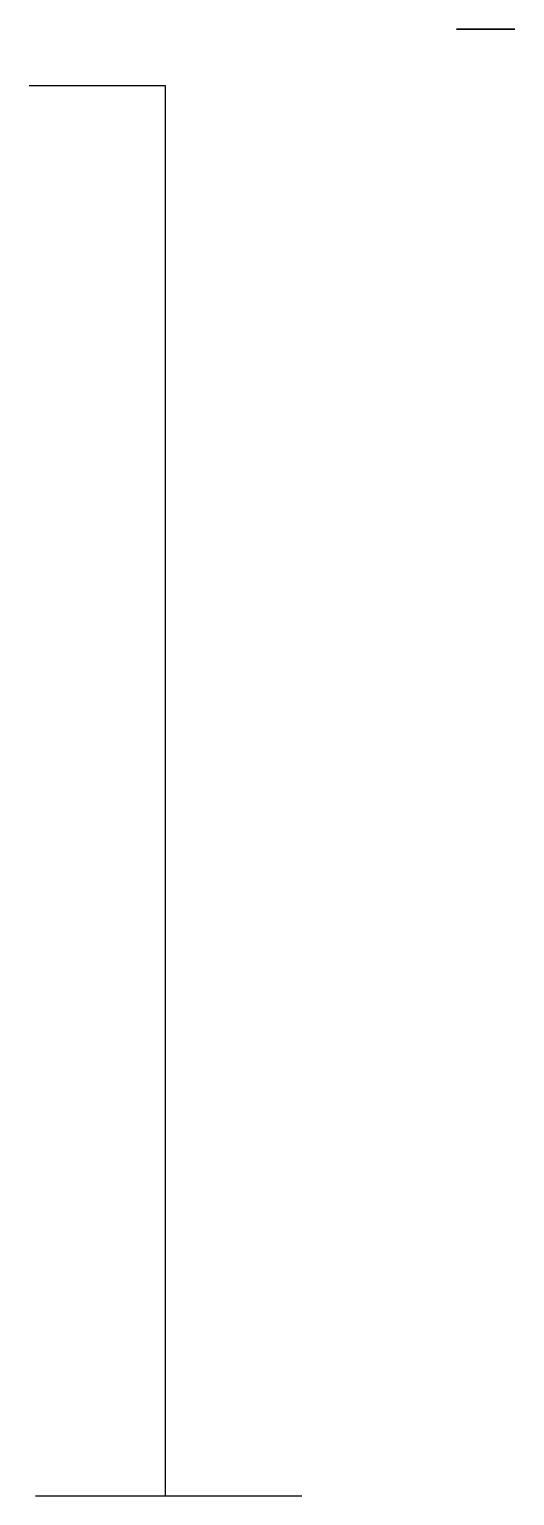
# Model space of a CAD drawing. Header units: metres. Extents: x 0 to 0.84, y 0 to 5.63.
# Drawn here: x 0.38 to 0.845, y 0 to 1.404 of the extents above; entities outside this region: 2.
import ezdxf

# ---------------------------------------------------------------- set-up
doc = ezdxf.new("R2010")
doc.units = ezdxf.units.M
doc.header["$MEASUREMENT"] = 0
doc.layers.add('Cilindru', color=6, linetype='Continuous')
doc.layers.add('Coloane', color=3, linetype='Continuous')

msp = doc.modelspace()

# ---------------------------------------------------------------- linework, layer by layer
at = {"layer": 'Cilindru'}
for p, q in [((0, 5.63), (0.3617, 5.63)), ((0.3617, 5.63), (0.3617, 4.83)), ((0.5105, 0), (0.641, 0))]:
    msp.add_line(p, q, dxfattribs=at)
msp.add_lwpolyline([(0.3858, 0), (0.5105, 0), (0.5105, 1.35), (0.38, 1.35)], dxfattribs=at)
at = {"layer": 'Coloane', "extrusion": (0, -1, 6.12323e-17), "elevation": -1.4043}
msp.add_lwpolyline([(0.845, 0.0279), (0.7893, 0.0279), (0.7893, -0.0279), (0.845, -0.0279)], close=True, dxfattribs=at)
at = {"layer": 'Coloane', "extrusion": (0, -1, 6.12323e-17)}
for radius in [0.0279, 0.0255, 0.025]:
    msp.add_circle((0.8171, 0, -1.4043), radius, dxfattribs=at)

doc.saveas('drawing.dxf')
